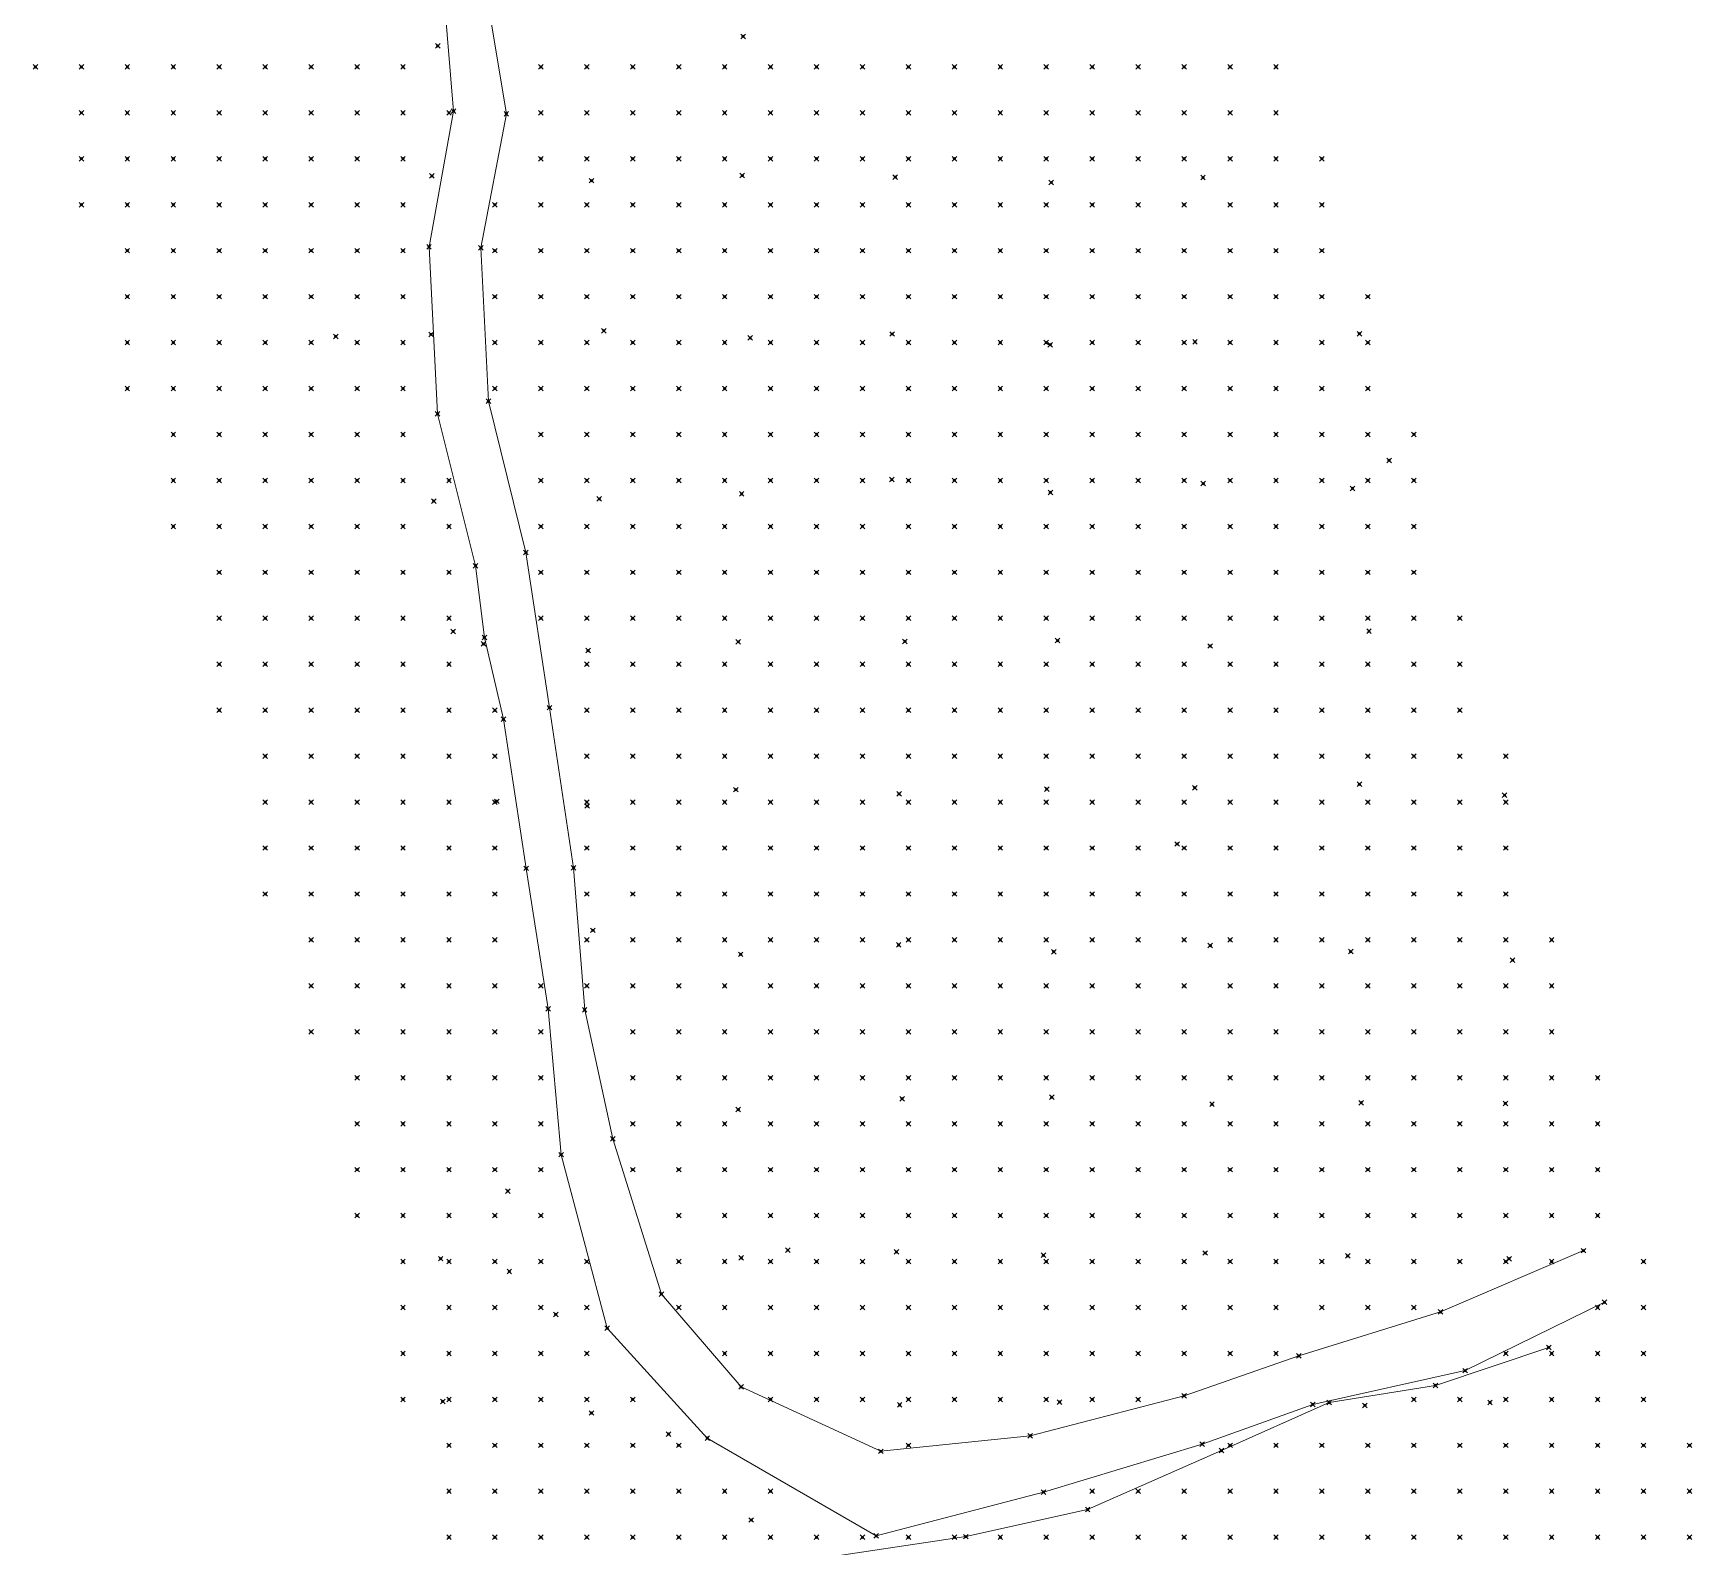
# Model space of a CAD drawing. Header units: metres. Extents: x 441556 to 446409, y 432338 to 461058.
# Drawn here: x 445076.2 to 445184.5, y 439931.2 to 440030 of the extents above; entities that cross this region are included whole.
import ezdxf

# ---------------------------------------------------------------- set-up
doc = ezdxf.new("R2010")
doc.units = ezdxf.units.M
doc.header["$MEASUREMENT"] = 0
doc.header["$PDMODE"] = 35
doc.header["$PDSIZE"] = 0.15
for name, color, linetype, lineweight in [('DTM-BRE-RevN_GRP_DRUM DE PIATRA', 2, 'Continuous', 0), ('DTM-BRE-RevN_GRP_DRUM PIATRA', 2, 'Continuous', 0), ('DTM-BRE-RevN_GRP_TALUZ SUS', 2, 'Continuous', 0), ('DTM-NOK-RevN_LIDAR_co_lidar', 91, 'Continuous', 0), ('DTM-NOK-RevN_RTK', 32, 'Continuous', 0)]:
    doc.layers.add(name, color=color, linetype=linetype, lineweight=lineweight)

msp = doc.modelspace()

# ---------------------------------------------------------------- linework, layer by layer
at = {"layer": 'DTM-BRE-RevN_GRP_DRUM DE PIATRA'}
for p, q in [((445103.622, 440024.885, 429.878), (445102.869, 440034.067, 430.26)), ((445102.017, 440016.027, 429.278), (445103.622, 440024.885, 429.878)), ((445102.575, 440005.118, 428.709), (445102.017, 440016.027, 429.278)), ((445105.06, 439995.202, 428.284), (445102.575, 440005.118, 428.709)), ((445105.633, 439990.526, 428.326), (445105.06, 439995.202, 428.284)), ((445106.876, 439985.188, 427.719), (445105.633, 439990.526, 428.326)), ((445108.359, 439975.454, 427.258), (445106.876, 439985.188, 427.719)), ((445109.789, 439966.282, 427.059), (445108.359, 439975.454, 427.258)), ((445110.64, 439956.762, 427.071), (445109.789, 439966.282, 427.059)), ((445113.65, 439945.43, 426.029), (445110.64, 439956.762, 427.071)), ((445178.752, 439947.133, 418.787), (445169.652, 439942.666, 420.344)), ((445120.185, 439938.26, 424.809), (445113.65, 439945.43, 426.029)), ((445169.652, 439942.666, 420.344), (445159.713, 439940.462, 421.842)), ((445159.713, 439940.462, 421.842), (445152.488, 439937.872, 422.887)), ((445131.206, 439931.875, 424.223), (445120.185, 439938.26, 424.809)), ((445152.488, 439937.872, 422.887), (445142.136, 439934.739, 423.916)), ((445142.136, 439934.739, 423.916), (445131.206, 439931.875, 424.223))]:
    msp.add_line(p, q, dxfattribs=at)
at = {"layer": 'DTM-BRE-RevN_GRP_DRUM PIATRA'}
for p, q in [((445107.065, 440024.712, 430.101), (445105.065, 440036.803, 430.589)), ((445105.408, 440015.955, 429.367), (445107.065, 440024.712, 430.101)), ((445105.897, 440005.943, 428.784), (445105.408, 440015.955, 429.367)), ((445108.34, 439996.065, 428.223), (445105.897, 440005.943, 428.784)), ((445109.879, 439985.941, 427.621), (445108.34, 439996.065, 428.223)), ((445111.454, 439975.489, 427.256), (445109.879, 439985.941, 427.621)), ((445112.18, 439966.212, 427.086), (445111.454, 439975.489, 427.256)), ((445114.011, 439957.792, 427.037), (445112.18, 439966.212, 427.086)), ((445117.186, 439947.662, 426.001), (445114.011, 439957.792, 427.037)), ((445177.375, 439950.498, 418.863), (445168.055, 439946.496, 420.421)), ((445122.388, 439941.607, 424.789), (445117.186, 439947.662, 426.001)), ((445168.055, 439946.496, 420.421), (445158.797, 439943.63, 421.84)), ((445158.797, 439943.63, 421.84), (445151.306, 439941.023, 422.864)), ((445131.518, 439937.399, 424.323), (445122.388, 439941.607, 424.789)), ((445151.306, 439941.023, 422.864), (445141.264, 439938.414, 423.828)), ((445141.264, 439938.414, 423.828), (445131.518, 439937.399, 424.323))]:
    msp.add_line(p, q, dxfattribs=at)
at = {"layer": 'DTM-BRE-RevN_GRP_TALUZ SUS'}
for p, q in [((445167.713, 439941.699, 420.532), (445175.112, 439944.182, 419.38)), ((445160.775, 439940.583, 421.196), (445167.713, 439941.699, 420.532)), ((445153.746, 439937.449, 422.294), (445160.775, 439940.583, 421.196)), ((445145.013, 439933.599, 423.581), (445153.746, 439937.449, 422.294)), ((445137.064, 439931.83, 423.944), (445145.013, 439933.599, 423.581)), ((445126.208, 439930.206, 424.066), (445137.064, 439931.83, 423.944))]:
    msp.add_line(p, q, dxfattribs=at)
at = {"layer": 'DTM-NOK-RevN_LIDAR_co_lidar'}
for p in [(445076.327, 440027.769, 415.283), (445079.326, 440027.769, 413.799), (445082.325, 440027.769, 413.822), (445085.325, 440027.769, 415.247), (445088.324, 440027.769, 416.358), (445091.323, 440027.769, 418.016), (445094.323, 440027.769, 419.722), (445097.322, 440027.769, 422.034), (445100.321, 440027.769, 426.577), (445109.319, 440027.769, 431.811), (445112.319, 440027.769, 434.451), (445115.318, 440027.769, 436.353), (445118.317, 440027.769, 437.77), (445121.317, 440027.769, 439.257), (445124.316, 440027.769, 440.55), (445127.316, 440027.769, 441.82), (445130.315, 440027.769, 442.873), (445133.314, 440027.769, 443.729), (445136.314, 440027.769, 444.603), (445139.313, 440027.769, 445.408), (445142.312, 440027.769, 446.271), (445145.312, 440027.769, 447.097), (445148.311, 440027.769, 448.009), (445151.31, 440027.769, 448.851), (445154.31, 440027.769, 449.66), (445157.309, 440027.769, 450.45), (445079.326, 440024.77, 410.942), (445082.325, 440024.77, 412.23), (445085.325, 440024.77, 414.479), (445088.324, 440024.77, 416.283), (445091.323, 440024.77, 419.145), (445094.323, 440024.77, 423.115), (445097.322, 440024.77, 426.655), (445100.321, 440024.77, 428.841), (445103.321, 440024.77, 429.662), (445109.319, 440024.77, 431.813), (445112.319, 440024.77, 434.282), (445115.318, 440024.77, 436.098), (445118.317, 440024.77, 437.495), (445121.317, 440024.77, 438.877), (445124.316, 440024.77, 440.221), (445127.316, 440024.77, 441.36), (445130.315, 440024.77, 442.446), (445133.314, 440024.77, 443.357), (445136.314, 440024.77, 444.157), (445139.313, 440024.77, 445.008), (445142.312, 440024.77, 445.829), (445145.312, 440024.77, 446.672), (445148.311, 440024.77, 447.511), (445151.31, 440024.77, 448.303), (445154.31, 440024.77, 449.116), (445157.309, 440024.77, 449.922), (445079.326, 440021.771, 409.468), (445082.325, 440021.771, 411.832), (445085.325, 440021.771, 414.502), (445088.324, 440021.771, 417.15), (445091.323, 440021.771, 421.779), (445094.323, 440021.771, 425.532), (445097.322, 440021.771, 428.117), (445100.321, 440021.771, 429.213), (445109.319, 440021.771, 431.81), (445112.319, 440021.771, 434.115), (445115.318, 440021.771, 435.798), (445118.317, 440021.771, 437.328), (445121.317, 440021.771, 438.749), (445124.316, 440021.771, 439.94), (445127.316, 440021.771, 441.039), (445130.315, 440021.771, 442.041), (445133.314, 440021.771, 442.944), (445136.314, 440021.771, 443.757), (445139.313, 440021.771, 444.558), (445142.312, 440021.771, 445.351), (445145.312, 440021.771, 446.133), (445148.311, 440021.771, 446.948), (445151.31, 440021.771, 447.746), (445154.31, 440021.771, 448.63), (445157.309, 440021.771, 449.427), (445160.308, 440021.771, 450.22), (445079.326, 440018.771, 409.625), (445082.325, 440018.771, 412.119), (445085.325, 440018.771, 414.84), (445088.324, 440018.771, 418.326), (445091.323, 440018.771, 422.897), (445094.323, 440018.771, 425.988), (445097.322, 440018.771, 428.206), (445100.321, 440018.771, 429.117), (445106.32, 440018.771, 430.077), (445109.319, 440018.771, 431.839), (445112.319, 440018.771, 433.989), (445115.318, 440018.771, 435.626), (445118.317, 440018.771, 436.964), (445121.317, 440018.771, 438.355), (445124.316, 440018.771, 439.525), (445127.316, 440018.771, 440.65), (445130.315, 440018.771, 441.69), (445133.314, 440018.771, 442.584), (445136.314, 440018.771, 443.371), (445139.313, 440018.771, 444.154), (445142.312, 440018.771, 444.877), (445145.312, 440018.771, 445.633), (445148.311, 440018.771, 446.447), (445151.31, 440018.771, 447.24), (445154.31, 440018.771, 448.084), (445157.309, 440018.771, 448.89), (445160.308, 440018.771, 449.678), (445082.325, 440015.772, 412.9), (445085.325, 440015.772, 415.328), (445088.324, 440015.772, 418.326), (445091.323, 440015.772, 422.898), (445094.323, 440015.772, 426.005), (445097.322, 440015.772, 428.073), (445100.321, 440015.772, 428.96), (445106.32, 440015.772, 429.889), (445109.319, 440015.772, 431.629), (445112.319, 440015.772, 433.707), (445115.318, 440015.772, 435.325), (445118.317, 440015.772, 436.638), (445121.317, 440015.772, 437.839), (445124.316, 440015.772, 438.92), (445127.316, 440015.772, 440.032), (445130.315, 440015.772, 441.206), (445133.314, 440015.772, 442.153), (445136.314, 440015.772, 443.011), (445139.313, 440015.772, 443.842), (445142.312, 440015.772, 444.427), (445145.312, 440015.772, 445.133), (445148.311, 440015.772, 445.945), (445151.31, 440015.772, 446.724), (445154.31, 440015.772, 447.514), (445157.309, 440015.772, 448.379), (445160.308, 440015.772, 449.076), (445082.325, 440012.773, 413.602), (445085.325, 440012.773, 416.203), (445088.324, 440012.773, 419.206), (445091.323, 440012.773, 422.975), (445094.323, 440012.773, 425.876), (445097.322, 440012.773, 427.86), (445100.321, 440012.773, 428.811), (445106.32, 440012.773, 429.662), (445109.319, 440012.773, 431.26), (445112.319, 440012.773, 433.215), (445115.318, 440012.773, 434.807), (445118.317, 440012.773, 436.19), (445121.317, 440012.773, 437.441), (445124.316, 440012.773, 438.548), (445127.316, 440012.773, 439.647), (445130.315, 440012.773, 440.729), (445133.314, 440012.773, 441.68), (445136.314, 440012.773, 442.54), (445139.313, 440012.773, 443.353), (445142.312, 440012.773, 443.947), (445145.312, 440012.773, 444.672), (445148.311, 440012.773, 445.437), (445151.31, 440012.773, 446.19), (445154.31, 440012.773, 446.937), (445157.309, 440012.773, 447.748), (445160.308, 440012.773, 448.419), (445163.308, 440012.773, 448.989), (445082.325, 440009.773, 414.51), (445085.325, 440009.773, 416.966), (445088.324, 440009.773, 419.826), (445091.323, 440009.773, 422.895), (445094.323, 440009.773, 425.366), (445097.322, 440009.773, 427.356), (445100.321, 440009.773, 428.59), (445106.32, 440009.773, 429.428), (445109.319, 440009.773, 430.669), (445112.319, 440009.773, 432.547), (445115.318, 440009.773, 434.382), (445118.317, 440009.773, 435.792), (445121.317, 440009.773, 437.037), (445124.316, 440009.773, 438.125), (445127.316, 440009.773, 439.235), (445130.315, 440009.773, 440.294), (445133.314, 440009.773, 441.22), (445136.314, 440009.773, 442.052), (445139.313, 440009.773, 442.841), (445142.312, 440009.773, 443.439), (445145.312, 440009.773, 444.184), (445148.311, 440009.773, 444.887), (445151.31, 440009.773, 445.676), (445154.31, 440009.773, 446.383), (445157.309, 440009.773, 447.102), (445160.308, 440009.773, 447.744), (445163.308, 440009.773, 448.394), (445082.325, 440006.774, 415.228), (445085.325, 440006.774, 417.456), (445088.324, 440006.774, 419.728), (445091.323, 440006.774, 422.225), (445094.323, 440006.774, 424.394), (445097.322, 440006.774, 426.398), (445100.321, 440006.774, 428.053), (445106.32, 440006.774, 429.083), (445109.319, 440006.774, 430.274), (445112.319, 440006.774, 432.181), (445115.318, 440006.774, 434.03), (445118.317, 440006.774, 435.507), (445121.317, 440006.774, 436.689), (445124.316, 440006.774, 437.709), (445127.316, 440006.774, 438.815), (445130.315, 440006.774, 439.87), (445133.314, 440006.774, 440.742), (445136.314, 440006.774, 441.573), (445139.313, 440006.774, 442.335), (445142.312, 440006.774, 442.984), (445145.312, 440006.774, 443.646), (445148.311, 440006.774, 444.398), (445151.31, 440006.774, 445.215), (445154.31, 440006.774, 445.868), (445157.309, 440006.774, 446.48), (445160.308, 440006.774, 447.012), (445163.308, 440006.774, 447.664), (445085.325, 440003.775, 416.979), (445088.324, 440003.775, 418.927), (445091.323, 440003.775, 421.072), (445094.323, 440003.775, 423.188), (445097.322, 440003.775, 425.256), (445100.321, 440003.775, 427.204), (445109.319, 440003.775, 430.012), (445112.319, 440003.775, 431.961), (445115.318, 440003.775, 433.694), (445118.317, 440003.775, 435.06), (445121.317, 440003.775, 436.034), (445124.316, 440003.775, 437.098), (445127.316, 440003.775, 438.327), (445130.315, 440003.775, 439.428), (445133.314, 440003.775, 440.334), (445136.314, 440003.775, 441.056), (445139.313, 440003.775, 441.762), (445142.312, 440003.775, 442.487), (445145.312, 440003.775, 443.09), (445148.311, 440003.775, 443.658), (445151.31, 440003.775, 444.682), (445154.31, 440003.775, 445.347), (445157.309, 440003.775, 445.865), (445160.308, 440003.775, 446.303), (445163.308, 440003.775, 446.8), (445166.307, 440003.775, 446.744), (445164.693, 440002.085, 446.493), (445085.325, 440000.775, 415.758), (445088.324, 440000.775, 417.669), (445091.323, 440000.775, 419.576), (445094.323, 440000.775, 421.795), (445097.322, 440000.775, 424.15), (445100.321, 440000.775, 426.437), (445103.321, 440000.775, 427.971), (445109.319, 440000.775, 429.631), (445112.319, 440000.775, 431.449), (445115.318, 440000.775, 433.206), (445118.317, 440000.775, 434.509), (445121.317, 440000.775, 435.303), (445124.316, 440000.775, 436.461), (445127.316, 440000.775, 437.923), (445130.315, 440000.775, 439.065), (445133.314, 440000.775, 440.004), (445136.314, 440000.775, 440.576), (445139.313, 440000.775, 441.234), (445142.312, 440000.775, 441.932), (445145.312, 440000.775, 442.51), (445148.311, 440000.775, 442.974), (445151.31, 440000.775, 443.941), (445154.31, 440000.775, 444.69), (445157.309, 440000.775, 445.213), (445160.308, 440000.775, 445.59), (445163.308, 440000.775, 445.822), (445166.307, 440000.775, 445.621), (445085.325, 439997.776, 414.298), (445088.324, 439997.776, 416.539), (445091.323, 439997.776, 418.648), (445094.323, 439997.776, 420.983), (445097.322, 439997.776, 423.356), (445100.321, 439997.776, 425.833), (445103.321, 439997.776, 427.675), (445109.319, 439997.776, 429.191), (445112.319, 439997.776, 430.859), (445115.318, 439997.776, 432.646), (445118.317, 439997.776, 433.968), (445121.317, 439997.776, 434.833), (445124.316, 439997.776, 436.081), (445127.316, 439997.776, 437.665), (445130.315, 439997.776, 438.698), (445133.314, 439997.776, 439.615), (445136.314, 439997.776, 440.141), (445139.313, 439997.776, 440.677), (445142.312, 439997.776, 441.384), (445145.312, 439997.776, 441.931), (445148.311, 439997.776, 442.523), (445151.31, 439997.776, 443.176), (445154.31, 439997.776, 443.838), (445157.309, 439997.776, 444.294), (445160.308, 439997.776, 444.582), (445163.308, 439997.776, 444.602), (445166.307, 439997.776, 444.359), (445088.324, 439994.777, 415.715), (445091.323, 439994.777, 418.356), (445094.323, 439994.777, 420.8), (445097.322, 439994.777, 423.032), (445100.321, 439994.777, 425.427), (445103.321, 439994.777, 427.4), (445109.319, 439994.777, 428.828), (445112.319, 439994.777, 430.492), (445115.318, 439994.777, 432.261), (445118.317, 439994.777, 433.459), (445121.317, 439994.777, 434.409), (445124.316, 439994.777, 435.705), (445127.316, 439994.777, 437.343), (445130.315, 439994.777, 438.242), (445133.314, 439994.777, 439.099), (445136.314, 439994.777, 439.669), (445139.313, 439994.777, 440.136), (445142.312, 439994.777, 440.862), (445145.312, 439994.777, 441.355), (445148.311, 439994.777, 441.947), (445151.31, 439994.777, 442.489), (445154.31, 439994.777, 442.949), (445157.309, 439994.777, 443.227), (445160.308, 439994.777, 443.404), (445163.308, 439994.777, 443.367), (445166.307, 439994.777, 442.988), (445088.324, 439991.777, 415.058), (445091.323, 439991.777, 417.72), (445094.323, 439991.777, 420.339), (445097.322, 439991.777, 422.932), (445100.321, 439991.777, 425.327), (445103.321, 439991.777, 427.165), (445109.319, 439991.777, 428.515), (445112.319, 439991.777, 430.099), (445115.318, 439991.777, 431.851), (445118.317, 439991.777, 432.986), (445121.317, 439991.777, 433.934), (445124.316, 439991.777, 435.19), (445127.316, 439991.777, 436.817), (445130.315, 439991.777, 437.782), (445133.314, 439991.777, 438.572), (445136.314, 439991.777, 439.192), (445139.313, 439991.777, 439.728), (445142.312, 439991.777, 440.292), (445145.312, 439991.777, 440.755), (445148.311, 439991.777, 441.235), (445151.31, 439991.777, 441.761), (445154.31, 439991.777, 442.049), (445157.309, 439991.777, 442.291), (445160.308, 439991.777, 442.325), (445163.308, 439991.777, 442.149), (445166.307, 439991.777, 441.471), (445169.306, 439991.777, 440.597), (445088.324, 439988.778, 414.635), (445091.323, 439988.778, 417.193), (445094.323, 439988.778, 419.967), (445097.322, 439988.778, 422.839), (445100.321, 439988.778, 425.174), (445103.321, 439988.778, 426.924), (445112.319, 439988.778, 429.466), (445115.318, 439988.778, 431.187), (445118.317, 439988.778, 432.426), (445121.317, 439988.778, 433.457), (445124.316, 439988.778, 434.718), (445127.316, 439988.778, 436.22), (445130.315, 439988.778, 437.352), (445133.314, 439988.778, 438.14), (445136.314, 439988.778, 438.734), (445139.313, 439988.778, 439.201), (445142.312, 439988.778, 439.594), (445145.312, 439988.778, 440.147), (445148.311, 439988.778, 440.486), (445151.31, 439988.778, 440.964), (445154.31, 439988.778, 441.026), (445157.309, 439988.778, 441.257), (445160.308, 439988.778, 441.11), (445163.308, 439988.778, 440.508), (445166.307, 439988.778, 439.736), (445169.306, 439988.778, 439.077), (445088.324, 439985.778, 414.586), (445091.323, 439985.778, 417.13), (445094.323, 439985.778, 419.846), (445097.322, 439985.778, 422.559), (445100.321, 439985.778, 424.719), (445103.321, 439985.778, 426.567), (445106.32, 439985.778, 427.474), (445112.319, 439985.778, 428.885), (445115.318, 439985.778, 430.588), (445118.317, 439985.778, 431.933), (445121.317, 439985.778, 432.98), (445124.316, 439985.778, 434.21), (445127.316, 439985.778, 435.828), (445130.315, 439985.778, 436.975), (445133.314, 439985.778, 437.678), (445136.314, 439985.778, 438.215), (445139.313, 439985.778, 438.619), (445142.312, 439985.778, 438.933), (445145.312, 439985.778, 439.494), (445148.311, 439985.778, 439.734), (445151.31, 439985.778, 440.076), (445154.31, 439985.778, 440.056), (445157.309, 439985.778, 440.066), (445160.308, 439985.778, 439.722), (445163.308, 439985.778, 438.916), (445166.307, 439985.778, 438.272), (445169.306, 439985.778, 437.732), (445091.323, 439982.779, 416.835), (445094.323, 439982.779, 419.377), (445097.322, 439982.779, 421.891), (445100.321, 439982.779, 423.981), (445103.321, 439982.779, 425.829), (445106.32, 439982.779, 427.055), (445112.319, 439982.779, 428.587), (445115.318, 439982.779, 430.26), (445118.317, 439982.779, 431.661), (445121.317, 439982.779, 432.675), (445124.316, 439982.779, 433.626), (445127.316, 439982.779, 435.233), (445130.315, 439982.779, 436.453), (445133.314, 439982.779, 437.118), (445136.314, 439982.779, 437.683), (445139.313, 439982.779, 438.071), (445142.312, 439982.779, 438.41), (445145.312, 439982.779, 438.839), (445148.311, 439982.779, 439.135), (445151.31, 439982.779, 439.295), (445154.31, 439982.779, 439.203), (445157.309, 439982.779, 438.984), (445160.308, 439982.779, 438.416), (445163.308, 439982.779, 437.812), (445166.307, 439982.779, 437.358), (445169.306, 439982.779, 436.668), (445172.306, 439982.779, 435.473), (445091.323, 439979.78, 416.222), (445094.323, 439979.78, 418.567), (445097.322, 439979.78, 420.819), (445100.321, 439979.78, 423.002), (445103.321, 439979.78, 424.964), (445106.32, 439979.78, 426.563), (445112.319, 439979.78, 428.225), (445115.318, 439979.78, 429.897), (445118.317, 439979.78, 431.407), (445121.317, 439979.78, 432.416), (445124.316, 439979.78, 433.237), (445127.316, 439979.78, 434.654), (445130.315, 439979.78, 435.997), (445133.314, 439979.78, 436.623), (445136.314, 439979.78, 437.12), (445139.313, 439979.78, 437.45), (445142.312, 439979.78, 437.854), (445145.312, 439979.78, 438.237), (445148.311, 439979.78, 438.502), (445151.31, 439979.78, 438.591), (445154.31, 439979.78, 438.453), (445157.309, 439979.78, 438.182), (445160.308, 439979.78, 437.68), (445163.308, 439979.78, 436.922), (445166.307, 439979.78, 436.297), (445169.306, 439979.78, 435.39), (445172.306, 439979.78, 433.949), (445091.323, 439976.78, 415.17), (445094.323, 439976.78, 417.146), (445097.322, 439976.78, 419.23), (445100.321, 439976.78, 421.739), (445103.321, 439976.78, 424.165), (445106.32, 439976.78, 426.191), (445112.319, 439976.78, 427.99), (445115.318, 439976.78, 429.604), (445118.317, 439976.78, 431.211), (445121.317, 439976.78, 432.113), (445124.316, 439976.78, 432.905), (445127.316, 439976.78, 434.286), (445130.315, 439976.78, 435.436), (445133.314, 439976.78, 436.032), (445136.314, 439976.78, 436.509), (445139.313, 439976.78, 436.959), (445142.312, 439976.78, 437.27), (445145.312, 439976.78, 437.699), (445148.311, 439976.78, 437.925), (445150.854, 439977.041, 438.016), (445151.31, 439976.78, 437.908), (445154.31, 439976.78, 437.729), (445157.309, 439976.78, 437.347), (445160.308, 439976.78, 436.777), (445163.308, 439976.78, 435.901), (445166.307, 439976.78, 434.991), (445169.306, 439976.78, 433.89), (445172.306, 439976.78, 432.583), (445091.323, 439973.781, 413.686), (445094.323, 439973.781, 415.873), (445097.322, 439973.781, 418.48), (445100.321, 439973.781, 421.077), (445103.321, 439973.781, 423.623), (445106.32, 439973.781, 425.921), (445112.319, 439973.781, 427.786), (445115.318, 439973.781, 429.293), (445118.317, 439973.781, 430.8), (445121.317, 439973.781, 431.664), (445124.316, 439973.781, 432.512), (445127.316, 439973.781, 433.754), (445130.315, 439973.781, 434.974), (445133.314, 439973.781, 435.525), (445136.314, 439973.781, 435.94), (445139.313, 439973.781, 436.452), (445142.312, 439973.781, 436.706), (445145.312, 439973.781, 437.028), (445148.311, 439973.781, 437.255), (445151.31, 439973.781, 437.25), (445154.31, 439973.781, 437.069), (445157.309, 439973.781, 436.671), (445160.308, 439973.781, 435.866), (445163.308, 439973.781, 434.907), (445166.307, 439973.781, 433.91), (445169.306, 439973.781, 432.764), (445172.306, 439973.781, 431.266), (445094.323, 439970.782, 415.799), (445097.322, 439970.782, 418.264), (445100.321, 439970.782, 420.866), (445103.321, 439970.782, 423.478), (445106.32, 439970.782, 425.475), (445112.319, 439970.782, 427.618), (445115.318, 439970.782, 428.959), (445118.317, 439970.782, 430.426), (445121.317, 439970.782, 431.382), (445124.316, 439970.782, 432.053), (445127.316, 439970.782, 433.092), (445130.315, 439970.782, 434.435), (445133.314, 439970.782, 434.964), (445136.314, 439970.782, 435.414), (445139.313, 439970.782, 435.812), (445142.312, 439970.782, 436.181), (445145.312, 439970.782, 436.584), (445148.311, 439970.782, 436.568), (445151.31, 439970.782, 436.579), (445154.31, 439970.782, 436.355), (445157.309, 439970.782, 435.814), (445160.308, 439970.782, 434.952), (445163.308, 439970.782, 433.899), (445166.307, 439970.782, 432.83), (445169.306, 439970.782, 431.59), (445172.306, 439970.782, 430.066), (445175.305, 439970.782, 428.507), (445094.323, 439967.782, 414.766), (445097.322, 439967.782, 416.758), (445100.321, 439967.782, 419.066), (445103.321, 439967.782, 422.256), (445106.32, 439967.782, 425.009), (445109.319, 439967.782, 426.528), (445112.319, 439967.782, 427.558), (445115.318, 439967.782, 428.871), (445118.317, 439967.782, 430.262), (445121.317, 439967.782, 431.081), (445124.316, 439967.782, 431.604), (445127.316, 439967.782, 432.623), (445130.315, 439967.782, 433.8), (445133.314, 439967.782, 434.345), (445136.314, 439967.782, 434.821), (445139.313, 439967.782, 435.189), (445142.312, 439967.782, 435.537), (445145.312, 439967.782, 435.832), (445148.311, 439967.782, 435.911), (445151.31, 439967.782, 435.852), (445154.31, 439967.782, 435.626), (445157.309, 439967.782, 434.931), (445160.308, 439967.782, 433.848), (445163.308, 439967.782, 432.697), (445166.307, 439967.782, 431.67), (445169.306, 439967.782, 430.652), (445172.306, 439967.782, 429.078), (445175.305, 439967.782, 427.405), (445094.323, 439964.783, 415.439), (445097.322, 439964.783, 417.863), (445100.321, 439964.783, 420.216), (445103.321, 439964.783, 422.501), (445106.32, 439964.783, 424.72), (445109.319, 439964.783, 426.364), (445115.318, 439964.783, 428.707), (445118.317, 439964.783, 430.061), (445121.317, 439964.783, 430.566), (445124.316, 439964.783, 430.896), (445127.316, 439964.783, 431.894), (445130.315, 439964.783, 433.273), (445133.314, 439964.783, 433.831), (445136.314, 439964.783, 434.057), (445139.313, 439964.783, 434.498), (445142.312, 439964.783, 434.815), (445145.312, 439964.783, 434.955), (445148.311, 439964.783, 435.18), (445151.31, 439964.783, 435.215), (445154.31, 439964.783, 434.627), (445157.309, 439964.783, 433.688), (445160.308, 439964.783, 432.651), (445163.308, 439964.783, 431.529), (445166.307, 439964.783, 430.49), (445169.306, 439964.783, 429.511), (445172.306, 439964.783, 427.978), (445175.305, 439964.783, 426.449), (445097.322, 439961.784, 418.354), (445100.321, 439961.784, 420.721), (445103.321, 439961.784, 422.766), (445106.32, 439961.784, 424.746), (445109.319, 439961.784, 426.309), (445115.318, 439961.784, 428.304), (445118.317, 439961.784, 429.734), (445121.317, 439961.784, 430.217), (445124.316, 439961.784, 430.54), (445127.316, 439961.784, 431.004), (445130.315, 439961.784, 432.216), (445133.314, 439961.784, 433.273), (445136.314, 439961.784, 433.522), (445139.313, 439961.784, 433.755), (445142.312, 439961.784, 433.976), (445145.312, 439961.784, 434.008), (445148.311, 439961.784, 433.923), (445151.31, 439961.784, 433.801), (445154.31, 439961.784, 433.165), (445157.309, 439961.784, 432.397), (445160.308, 439961.784, 431.549), (445163.308, 439961.784, 430.511), (445166.307, 439961.784, 429.517), (445169.306, 439961.784, 428.658), (445172.306, 439961.784, 427.415), (445175.305, 439961.784, 425.757), (445178.304, 439961.784, 424.19), (445097.322, 439958.784, 418.96), (445100.321, 439958.784, 421.103), (445103.321, 439958.784, 423.045), (445106.32, 439958.784, 424.894), (445109.319, 439958.784, 426.334), (445115.318, 439958.784, 428.106), (445118.317, 439958.784, 429.403), (445121.317, 439958.784, 429.784), (445124.316, 439958.784, 430.176), (445127.316, 439958.784, 430.49), (445130.315, 439958.784, 431.347), (445133.314, 439958.784, 432.065), (445136.314, 439958.784, 432.744), (445139.313, 439958.784, 433.15), (445142.312, 439958.784, 433.241), (445145.312, 439958.784, 433.238), (445148.311, 439958.784, 432.988), (445151.31, 439958.784, 432.626), (445154.31, 439958.784, 432.028), (445157.309, 439958.784, 431.297), (445160.308, 439958.784, 430.52), (445163.308, 439958.784, 429.755), (445166.307, 439958.784, 428.884), (445169.306, 439958.784, 427.767), (445172.306, 439958.784, 426.393), (445175.305, 439958.784, 424.897), (445178.304, 439958.784, 423.448), (445097.322, 439955.785, 420.159), (445100.321, 439955.785, 421.999), (445103.321, 439955.785, 423.748), (445106.32, 439955.785, 425.554), (445109.319, 439955.785, 426.702), (445115.318, 439955.785, 427.756), (445118.317, 439955.785, 428.884), (445121.317, 439955.785, 429.247), (445124.316, 439955.785, 429.541), (445127.316, 439955.785, 429.881), (445130.315, 439955.785, 430.457), (445133.314, 439955.785, 431.191), (445136.314, 439955.785, 432.137), (445139.313, 439955.785, 432.521), (445142.312, 439955.785, 432.634), (445145.312, 439955.785, 432.62), (445148.311, 439955.785, 432.324), (445151.31, 439955.785, 431.887), (445154.31, 439955.785, 431.235), (445157.309, 439955.785, 430.52), (445160.308, 439955.785, 429.791), (445163.308, 439955.785, 428.738), (445166.307, 439955.785, 427.626), (445169.306, 439955.785, 426.47), (445172.306, 439955.785, 425.306), (445175.305, 439955.785, 423.571), (445178.304, 439955.785, 421.901), (445097.322, 439952.786, 421.289), (445100.321, 439952.786, 423.169), (445103.321, 439952.786, 424.758), (445106.32, 439952.786, 426.24), (445109.319, 439952.786, 426.963), (445118.317, 439952.786, 428.104), (445121.317, 439952.786, 428.867), (445124.316, 439952.786, 429.163), (445127.316, 439952.786, 429.472), (445130.315, 439952.786, 429.909), (445133.314, 439952.786, 430.656), (445136.314, 439952.786, 431.281), (445139.313, 439952.786, 431.779), (445142.312, 439952.786, 431.985), (445145.312, 439952.786, 431.97), (445148.311, 439952.786, 431.73), (445151.31, 439952.786, 430.941), (445154.31, 439952.786, 429.855), (445157.309, 439952.786, 429.017), (445160.308, 439952.786, 427.971), (445163.308, 439952.786, 426.966), (445166.307, 439952.786, 425.741), (445169.306, 439952.786, 424.195), (445172.306, 439952.786, 423.052), (445175.305, 439952.786, 421.632), (445178.304, 439952.786, 420.03), (445125.441, 439950.531, 429.071), (445100.321, 439949.786, 423.969), (445103.321, 439949.786, 425.641), (445106.32, 439949.786, 426.754), (445109.319, 439949.786, 426.976), (445112.319, 439949.786, 426.658), (445118.317, 439949.786, 427.361), (445121.317, 439949.786, 428.439), (445124.316, 439949.786, 428.764), (445127.316, 439949.786, 428.924), (445130.315, 439949.786, 429.157), (445133.314, 439949.786, 429.783), (445136.314, 439949.786, 430.242), (445139.313, 439949.786, 430.649), (445142.312, 439949.786, 431.106), (445145.312, 439949.786, 431.162), (445148.311, 439949.786, 430.425), (445151.31, 439949.786, 429.361), (445154.31, 439949.786, 428.157), (445157.309, 439949.786, 427.198), (445160.308, 439949.786, 425.971), (445163.308, 439949.786, 424.694), (445166.307, 439949.786, 423.451), (445169.306, 439949.786, 421.998), (445172.306, 439949.786, 420.804), (445175.305, 439949.786, 419.813), (445181.304, 439949.786, 418.405), (445100.321, 439946.787, 425.07), (445103.321, 439946.787, 426.289), (445106.32, 439946.787, 426.906), (445109.319, 439946.787, 426.848), (445112.319, 439946.787, 426.4), (445118.317, 439946.787, 426.238), (445121.317, 439946.787, 427.093), (445124.316, 439946.787, 427.936), (445127.316, 439946.787, 428.221), (445130.315, 439946.787, 428.212), (445133.314, 439946.787, 428.576), (445136.314, 439946.787, 429.068), (445139.313, 439946.787, 429.36), (445142.312, 439946.787, 429.871), (445145.312, 439946.787, 429.767), (445148.311, 439946.787, 428.522), (445151.31, 439946.787, 427.154), (445154.31, 439946.787, 426.133), (445157.309, 439946.787, 425.041), (445160.308, 439946.787, 423.813), (445163.308, 439946.787, 422.516), (445166.307, 439946.787, 421.47), (445178.304, 439946.787, 418.776), (445181.304, 439946.787, 418.058), (445100.321, 439943.788, 425.625), (445103.321, 439943.788, 426.422), (445106.32, 439943.788, 426.746), (445109.319, 439943.788, 426.699), (445112.319, 439943.788, 426.276), (445121.317, 439943.788, 425.613), (445124.316, 439943.788, 426.342), (445127.316, 439943.788, 427.097), (445130.315, 439943.788, 427.395), (445133.314, 439943.788, 427.454), (445136.314, 439943.788, 427.952), (445139.313, 439943.788, 428.021), (445142.312, 439943.788, 427.764), (445145.312, 439943.788, 427.092), (445148.311, 439943.788, 425.932), (445151.31, 439943.788, 424.709), (445154.31, 439943.788, 423.841), (445157.309, 439943.788, 422.923), (445172.306, 439943.788, 419.734), (445175.305, 439943.788, 418.91), (445178.304, 439943.788, 417.963), (445181.304, 439943.788, 416.94), (445100.321, 439940.788, 425.54), (445103.321, 439940.788, 426.079), (445106.32, 439940.788, 426.342), (445109.319, 439940.788, 426.367), (445112.319, 439940.788, 426.125), (445115.318, 439940.788, 425.618), (445124.316, 439940.788, 425.006), (445127.316, 439940.788, 425.461), (445130.315, 439940.788, 425.811), (445133.314, 439940.788, 425.901), (445136.314, 439940.788, 426.111), (445139.313, 439940.788, 425.809), (445142.312, 439940.788, 425.348), (445145.312, 439940.788, 424.539), (445148.311, 439940.788, 423.817), (445166.307, 439940.788, 420.27), (445169.306, 439940.788, 419.593), (445172.306, 439940.788, 418.723), (445175.305, 439940.788, 417.557), (445178.304, 439940.788, 416.462), (445181.304, 439940.788, 415.402), (445103.321, 439937.789, 425.653), (445106.32, 439937.789, 425.929), (445109.319, 439937.789, 425.967), (445112.319, 439937.789, 425.83), (445115.318, 439937.789, 425.514), (445118.317, 439937.789, 425.062), (445133.314, 439937.789, 424.532), (445154.31, 439937.789, 422.129), (445157.309, 439937.789, 421.394), (445160.308, 439937.789, 420.628), (445163.308, 439937.789, 419.747), (445166.307, 439937.789, 418.767), (445169.306, 439937.789, 417.944), (445172.306, 439937.789, 416.933), (445175.305, 439937.789, 415.822), (445178.304, 439937.789, 414.866), (445181.304, 439937.789, 413.829), (445184.303, 439937.789, 412.461), (445103.321, 439934.79, 425.248), (445106.32, 439934.79, 425.565), (445109.319, 439934.79, 425.627), (445112.319, 439934.79, 425.506), (445115.318, 439934.79, 425.336), (445118.317, 439934.79, 425.112), (445121.317, 439934.79, 424.81), (445124.316, 439934.79, 424.476), (445145.312, 439934.79, 423.085), (445148.311, 439934.79, 421.824), (445151.31, 439934.79, 421.239), (445154.31, 439934.79, 420.774), (445157.309, 439934.79, 419.799), (445160.308, 439934.79, 418.79), (445163.308, 439934.79, 417.875), (445166.307, 439934.79, 416.903), (445169.306, 439934.79, 416.033), (445172.306, 439934.79, 415.151), (445175.305, 439934.79, 414.191), (445178.304, 439934.79, 413.238), (445181.304, 439934.79, 412.175), (445184.303, 439934.79, 410.854), (445103.321, 439931.79, 424.789), (445106.32, 439931.79, 425.081), (445109.319, 439931.79, 425.216), (445112.319, 439931.79, 425.2), (445115.318, 439931.79, 425.128), (445118.317, 439931.79, 425.049), (445121.317, 439931.79, 424.833), (445124.316, 439931.79, 424.476), (445127.316, 439931.79, 424.263), (445130.315, 439931.79, 424.089), (445133.314, 439931.79, 423.907), (445136.314, 439931.79, 423.736), (445139.313, 439931.79, 423.375), (445142.312, 439931.79, 422.739), (445145.312, 439931.79, 421.842), (445148.311, 439931.79, 419.904), (445151.31, 439931.79, 418.806), (445154.31, 439931.79, 418.613), (445157.309, 439931.79, 417.851), (445160.308, 439931.79, 416.842), (445163.308, 439931.79, 415.952), (445166.307, 439931.79, 415.063), (445169.306, 439931.79, 414.22), (445172.306, 439931.79, 413.375), (445175.305, 439931.79, 412.477), (445178.304, 439931.79, 411.523), (445181.304, 439931.79, 410.411), (445184.303, 439931.79, 409.144)]:
    msp.add_point(p, dxfattribs=at)
at = {"layer": 'DTM-NOK-RevN_RTK'}
for p in [(445122.523, 440029.762, 440.11), (445102.588, 440029.142, 429.884), (445103.622, 440024.885, 429.878), (445107.065, 440024.712, 430.101), (445102.204, 440020.656, 429.466), (445122.465, 440020.677, 439.207), (445132.453, 440020.574, 442.635), (445152.544, 440020.542, 447.836), (445112.631, 440020.343, 434.456), (445142.638, 440020.224, 445.157), (445102.017, 440016.027, 429.278), (445105.408, 440015.955, 429.367), (445095.932, 440010.176, 426.635), (445102.15, 440010.309, 429.061), (445113.43, 440010.547, 433.596), (445122.982, 440010.076, 437.772), (445132.249, 440010.334, 441.128), (445152.021, 440009.815, 445.897), (445162.754, 440010.35, 448.297), (445142.569, 440009.63, 443.496), (445105.897, 440005.943, 428.784), (445102.575, 440005.118, 428.709), (445132.229, 440000.834, 439.749), (445142.581, 439999.995, 441.846), (445152.558, 440000.57, 444.296), (445162.302, 440000.257, 445.643), (445102.325, 439999.428, 427.376), (445113.126, 439999.573, 431.682), (445122.427, 439999.893, 435.188), (445108.34, 439996.065, 428.223), (445105.06, 439995.202, 428.284), (445103.595, 439990.922, 427.394), (445105.633, 439990.526, 428.326), (445122.207, 439990.239, 433.765), (445133.085, 439990.27, 438.265), (445143.047, 439990.325, 440.076), (445163.378, 439990.936, 441.846), (445105.566, 439990.102, 428.23), (445112.404, 439989.669, 429.297), (445153.004, 439989.968, 441.271), (445109.879, 439985.941, 427.621), (445106.876, 439985.188, 427.719), (445122.052, 439980.589, 432.533), (445142.346, 439980.63, 438.048), (445152.003, 439980.714, 438.693), (445162.751, 439980.943, 436.952), (445106.443, 439979.829, 427.274), (445112.347, 439979.522, 427.536), (445132.707, 439980.315, 436.491), (445172.227, 439980.231, 433.975), (445108.359, 439975.454, 427.258), (445111.454, 439975.489, 427.256), (445112.717, 439971.406, 427.356), (445122.364, 439969.843, 431.698), (445132.678, 439970.458, 434.625), (445142.797, 439970.011, 436.045), (445153.019, 439970.413, 436.371), (445162.186, 439970.019, 433.892), (445172.748, 439969.46, 428.991), (445109.789, 439966.282, 427.059), (445112.18, 439966.212, 427.086), (445132.9, 439960.412, 432.703), (445142.673, 439960.515, 433.568), (445153.131, 439960.058, 432.531), (445162.867, 439960.149, 429.97), (445172.287, 439960.108, 427.413), (445122.207, 439959.706, 430.091), (445114.011, 439957.792, 427.037), (445110.64, 439956.762, 427.071), (445107.163, 439954.384, 426.356), (445132.531, 439950.417, 429.757), (445142.126, 439950.198, 431.129), (445152.684, 439950.344, 428.894), (445161.996, 439950.154, 425.395), (445177.375, 439950.498, 418.863), (445102.778, 439949.973, 425.303), (445107.262, 439949.137, 427.18), (445122.398, 439950.024, 428.718), (445172.527, 439949.972, 420.617), (445117.186, 439947.662, 426.001), (445178.752, 439947.133, 418.787), (445110.292, 439946.334, 426.91), (445168.055, 439946.496, 420.421), (445113.65, 439945.43, 426.029), (445175.112, 439944.182, 419.38), (445158.797, 439943.63, 421.84), (445169.652, 439942.666, 420.344), (445122.388, 439941.607, 424.789), (445167.713, 439941.699, 420.532), (445102.914, 439940.659, 425.943), (445132.742, 439940.427, 426.275), (445143.179, 439940.615, 425.04), (445151.306, 439941.023, 422.864), (445159.713, 439940.462, 421.842), (445160.775, 439940.583, 421.196), (445171.28, 439940.589, 418.779), (445112.619, 439939.901, 426.03), (445163.11, 439940.395, 421.191), (445117.659, 439938.523, 425.164), (445120.185, 439938.26, 424.809), (445141.264, 439938.414, 423.828), (445131.518, 439937.399, 424.323), (445152.488, 439937.872, 422.887), (445153.746, 439937.449, 422.294), (445142.136, 439934.739, 423.916), (445123.055, 439932.917, 424.696), (445145.013, 439933.599, 423.581), (445131.206, 439931.875, 424.223), (445137.064, 439931.83, 423.944)]:
    msp.add_point(p, dxfattribs=at)

doc.saveas('drawing.dxf')
